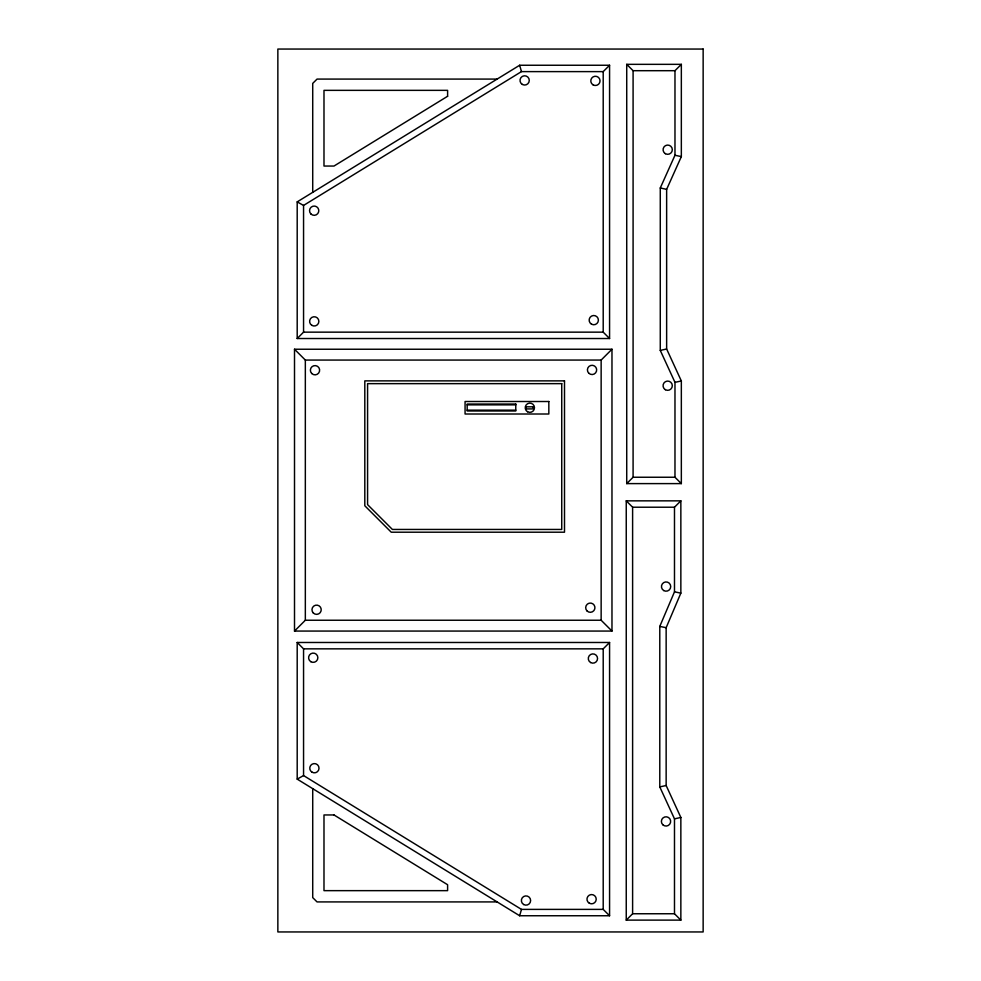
<?xml version="1.0" encoding="UTF-8"?>
<svg xmlns="http://www.w3.org/2000/svg" width="981" height="981" viewBox="0 0 981 981"><rect width="100%" height="100%" fill="white"/><g stroke="black" fill="none" stroke-linecap="round" stroke-linejoin="round"><path stroke-width="1.47" d="M519.66 915.751L521.463 909.387L303.558 775.566L303.558 648.846L297.194 642.481L297.194 779.122L519.66 915.751L609.569 915.751L609.569 642.481L297.194 642.481M680.851 920.117L674.487 913.752L674.487 818.853L659.784 786.909L659.784 626.405L674.487 591.837L674.487 507.214L680.851 500.85L626.246 500.85L626.246 920.117L680.851 920.117L680.851 817.467L666.148 785.511L666.148 627.705L680.851 593.125L680.851 500.85M681.341 483.608L674.977 477.244L674.977 382.345L660.274 350.401L660.274 187.984L674.977 155.256L674.977 70.693L681.341 64.341L626.724 64.341L626.724 483.608L681.341 483.608L681.341 380.959L666.639 349.003L666.639 189.345L681.341 156.617L681.341 64.341M297.194 338.519L303.558 332.154L603.205 332.154L609.569 338.519L609.569 65.249L519.66 65.249L297.194 201.878L297.194 338.519L609.569 338.519M603.205 332.154L603.205 71.613L609.569 65.249M294.508 631.065L305.336 620.237L601.145 620.237L611.972 631.065L611.972 349.236L294.508 349.236L294.508 631.065L611.972 631.065M294.508 349.236L305.336 360.064L601.145 360.064L611.972 349.236M626.724 483.608L633.088 477.244L633.088 70.693L626.724 64.341M303.558 648.846L603.205 648.846L609.569 642.481M626.246 920.117L632.61 913.752L632.61 507.214L626.246 500.85M303.558 332.154L303.558 205.434L521.463 71.613L603.205 71.613M297.194 779.122L303.558 775.566M660.274 350.401L666.639 349.003M674.977 382.345L681.341 380.959M659.784 786.909L666.148 785.511M674.487 818.853L680.851 817.467M633.088 70.693L674.977 70.693M497.134 79.081L317.047 79.081L312.718 83.397L312.718 192.35M467.177 404.859L515.761 404.859M467.177 410.156L515.761 410.156M633.088 477.244L674.977 477.244M632.61 507.214L674.487 507.214M497.134 901.919L317.047 901.919L312.718 897.603L312.718 788.65M521.463 909.387L603.205 909.387L609.569 915.751M632.61 913.752L674.487 913.752M674.487 591.837L680.851 593.125M659.784 626.405L666.148 627.705M674.977 155.256L681.341 156.617M660.274 187.984L666.639 189.345M297.194 201.878L303.558 205.434M519.66 65.249L521.463 71.613M603.205 648.846L603.205 909.387M601.145 360.064L601.145 620.237M305.336 360.064L305.336 620.237M447.606 96.273L333.994 166.047L323.988 166.047L323.988 90.35L447.606 90.35L447.606 96.273M703.144 49.05L277.856 49.05L277.856 931.95L703.144 931.95L703.144 49.05M564.504 380.873L364.809 380.873L364.809 505.767L391.247 532.205L564.504 532.205L564.504 380.873M561.733 383.645L367.581 383.645L367.581 504.626L392.388 529.446L561.733 529.446L561.733 383.645M548.833 401.511L465.068 401.511L465.068 414.007L548.833 414.007L548.833 401.511M515.761 404.037L467.177 404.037L467.177 410.978L515.761 410.978L515.761 404.037M533.137 406.821L526.196 406.821L526.196 408.905L533.137 408.905L533.137 406.821M333.994 814.953L323.988 814.953L323.988 890.65L447.606 890.65L447.606 884.727L333.994 814.953M587.043 610.955A4.623 4.623 0 0 0 594.78 608.882A4.623 4.623 0 0 0 589.115 603.217A4.623 4.623 0 0 0 587.043 610.955M313.319 613.002A4.623 4.623 0 0 0 321.069 610.93A4.623 4.623 0 0 0 315.404 605.265A4.623 4.623 0 0 0 313.319 613.002M590.611 662.531A4.623 4.623 0 0 0 597.552 658.521A4.623 4.623 0 0 0 590.611 654.511A4.623 4.623 0 0 0 590.611 662.531M310.891 213.956A4.623 4.623 0 0 0 318.641 211.884A4.623 4.623 0 0 0 312.964 206.218A4.623 4.623 0 0 0 310.891 213.956M591.457 324.135A4.623 4.623 0 0 0 598.398 320.125A4.623 4.623 0 0 0 591.457 316.127A4.623 4.623 0 0 0 591.457 324.135M662.751 824.702A4.623 4.623 0 0 0 670.489 822.63A4.623 4.623 0 0 0 664.824 816.952A4.623 4.623 0 0 0 662.751 824.702M663.781 590.574A4.623 4.623 0 0 0 670.722 586.564A4.623 4.623 0 0 0 663.781 582.555A4.623 4.623 0 0 0 663.781 590.574M665.376 389.715A4.623 4.623 0 0 0 672.316 385.705A4.623 4.623 0 0 0 665.376 381.695A4.623 4.623 0 0 0 665.376 389.715M311.737 373.503A4.623 4.623 0 0 0 319.475 371.431A4.623 4.623 0 0 0 313.81 365.754A4.623 4.623 0 0 0 311.737 373.503M665.388 153.698A4.623 4.623 0 0 0 672.328 149.701A4.623 4.623 0 0 0 665.388 145.691A4.623 4.623 0 0 0 665.388 153.698M588.772 373.197A4.623 4.623 0 0 0 596.509 371.112A4.623 4.623 0 0 0 590.844 365.447A4.623 4.623 0 0 0 588.772 373.197M311.921 325.385A4.623 4.623 0 0 0 318.862 321.376A4.623 4.623 0 0 0 311.921 317.366A4.623 4.623 0 0 0 311.921 325.385M522.333 84.427A4.623 4.623 0 0 0 529.274 80.417A4.623 4.623 0 0 0 522.333 76.408A4.623 4.623 0 0 0 522.333 84.427M593.1 84.881A4.623 4.623 0 0 0 600.041 80.871A4.623 4.623 0 0 0 593.1 76.874A4.623 4.623 0 0 0 593.1 84.881M523.682 904.531A4.623 4.623 0 0 0 530.623 900.521A4.623 4.623 0 0 0 523.682 896.524A4.623 4.623 0 0 0 523.682 904.531M589.287 903.194A4.623 4.623 0 0 0 596.227 899.185A4.623 4.623 0 0 0 589.287 895.175A4.623 4.623 0 0 0 589.287 903.194M312.081 772.219A4.623 4.623 0 0 0 319.021 768.209A4.623 4.623 0 0 0 312.081 764.199A4.623 4.623 0 0 0 312.081 772.219M310.916 661.734A4.623 4.623 0 0 0 317.856 657.724A4.623 4.623 0 0 0 310.916 653.714A4.623 4.623 0 0 0 310.916 661.734M527.545 411.75A4.623 4.623 0 0 0 534.486 407.74A4.623 4.623 0 0 0 527.545 403.731A4.623 4.623 0 0 0 527.545 411.75"/></g></svg>
